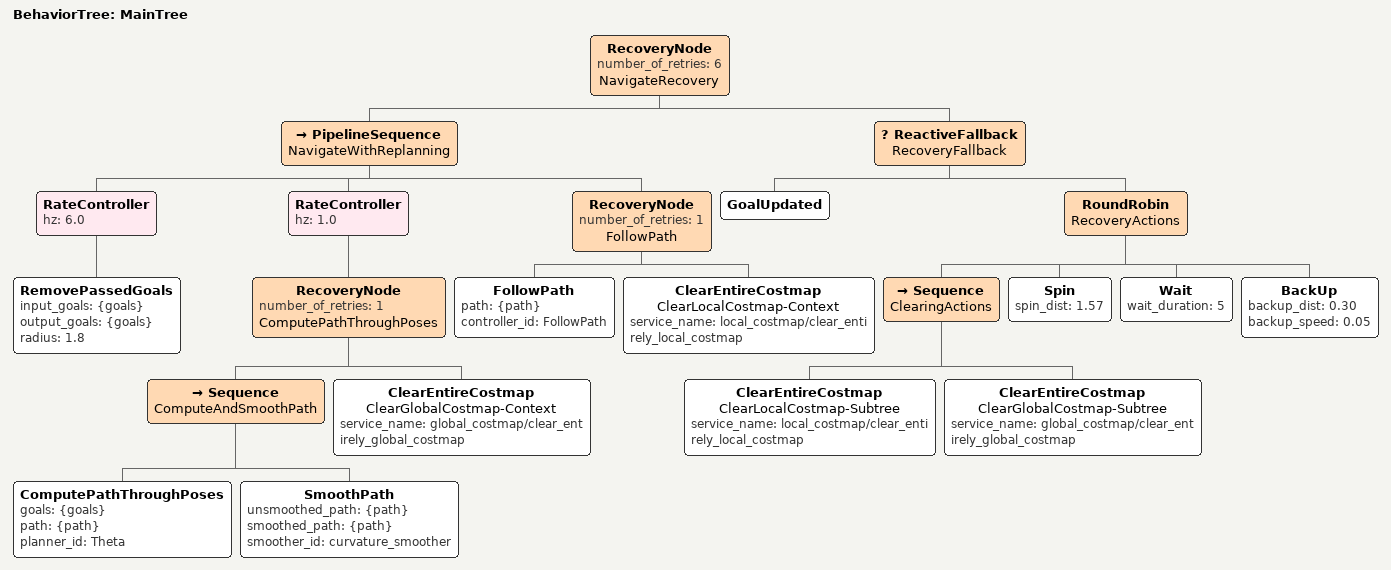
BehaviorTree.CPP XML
<!--
  Custom NavigateThroughPoses BT with replanning and recovery.
  Mirrors my_navigate_to_pose.xml but uses ComputePathThroughPoses.
-->
<root main_tree_to_execute="MainTree">
  <BehaviorTree ID="MainTree">
    <RecoveryNode number_of_retries="6" name="NavigateRecovery">
      <PipelineSequence name="NavigateWithReplanning">
        <RateController hz="6.0">
          <!-- from humble_main -->
          <RemovePassedGoals input_goals="{goals}" output_goals="{goals}" radius="1.8"/> <!-- 1.5 * spiral_point_spacing_m -->
        </RateController>
        <RateController hz="1.0">
          <RecoveryNode number_of_retries="1" name="ComputePathThroughPoses">
            <Sequence name="ComputeAndSmoothPath"> <!-- assure RemovePassedGoals works before ComputePathThroughPoses -->
              <ComputePathThroughPoses goals="{goals}" path="{path}" planner_id="Theta"/>
              <SmoothPath unsmoothed_path="{path}" smoothed_path="{path}" smoother_id="curvature_smoother"/>
            </Sequence>
            <ClearEntireCostmap name="ClearGlobalCostmap-Context" service_name="global_costmap/clear_entirely_global_costmap"/>
          </RecoveryNode>
        </RateController>
        <RecoveryNode number_of_retries="1" name="FollowPath">
          <FollowPath path="{path}" controller_id="FollowPath"/>
          <ClearEntireCostmap name="ClearLocalCostmap-Context" service_name="local_costmap/clear_entirely_local_costmap"/>
        </RecoveryNode>
      </PipelineSequence>
      <ReactiveFallback name="RecoveryFallback">
        <GoalUpdated/>
        <RoundRobin name="RecoveryActions">
          <Sequence name="ClearingActions">
            <ClearEntireCostmap name="ClearLocalCostmap-Subtree" service_name="local_costmap/clear_entirely_local_costmap"/>
            <ClearEntireCostmap name="ClearGlobalCostmap-Subtree" service_name="global_costmap/clear_entirely_global_costmap"/>
          </Sequence>
          <Spin spin_dist="1.57"/>
          <Wait wait_duration="5"/>
          <BackUp backup_dist="0.30" backup_speed="0.05"/>
        </RoundRobin>
      </ReactiveFallback>
    </RecoveryNode>
  </BehaviorTree>
</root>
